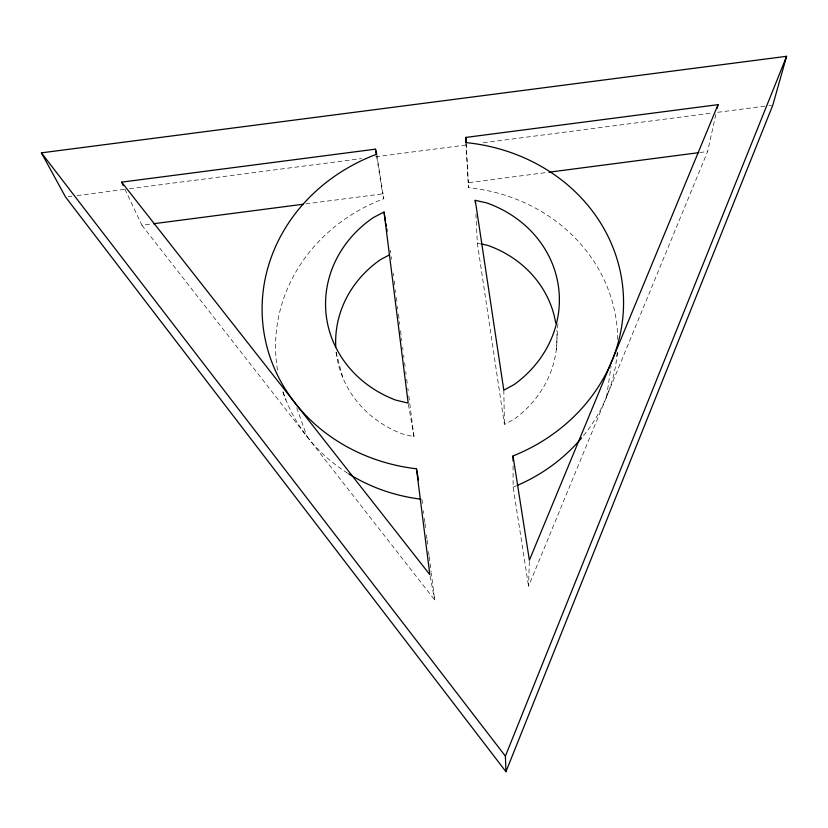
<?xml version="1.0" encoding="UTF-8"?>
<svg xmlns="http://www.w3.org/2000/svg" width="828" height="828" viewBox="0 0 828 828"><rect width="100%" height="100%" fill="white"/><g stroke="black" fill="none" stroke-linecap="round" stroke-linejoin="round"><path stroke-width="0.62" stroke-dasharray="4.14 3.1" d="M715.837 114.523L707.609 151.524L528.554 586.234L529.382 560.204M556.302 349.664L557.958 323.086M606.562 396.85L611.085 366.204M616.912 356.309L617.491 352.531M475.934 214.162L477.332 243.049L504.418 424.526L514.405 419.009A110.766 101.378 -5.7 0 0 556.675 330.631M124.924 189.126L141.898 225.247L152.145 223.912M305.801 203.895L382.629 193.876L383.83 198.71A171.22 156.782 -5.7 0 0 277.753 371.389M617.729 339.552A171.22 156.782 -5.7 0 0 468.472 187.677L468.327 182.709L547.66 172.369M699.929 152.518L707.609 151.524M68.134 196.733L71.974 196.226M77.107 195.563L124.51 189.405M129.634 188.732L361.536 158.593M375.633 156.761L467.882 144.765M483.252 142.768L712.597 112.96M717.721 112.297L767.691 105.798M768.974 105.632L771.53 105.301M477.332 243.049L479.712 243.587M409.788 403.557L414 436.76L402.201 433.893A110.766 101.378 -5.7 0 1 336.199 352.066M141.898 225.247L434.679 599.938L431.295 573.183M282.886 391.789L285.939 400.027M296.724 407.759L307.002 436.532M336.013 352.324L342.854 377.837M430.094 575.946L434.679 599.938M408.39 404.354L414 436.76M390.236 250.315L390.65 252.871M376.657 156.616L382.629 193.876M376.719 154.205L383.83 198.71M513.06 465.936L513.122 487.154L528.554 586.234M391.178 256.701L391.509 259.257M393.29 273.302L393.611 275.859M394.252 280.961L394.739 284.801M395.391 289.904L395.712 292.46M396.364 297.562L396.85 301.392M397.492 306.505L397.813 309.061M398.465 314.164L399.272 320.55M399.438 321.833L399.758 324.379M400.566 330.765L401.373 337.151M401.539 338.435L401.859 340.981M402.667 347.367L402.998 349.923M403.64 355.036L403.971 357.582M404.613 362.695L405.099 366.525M405.751 371.637L406.072 374.184M406.714 379.296L407.2 383.126M407.852 388.239L408.173 390.785M408.825 395.898L409.632 402.284M421.928 499.305L422.735 505.67M423.377 510.772L423.698 513.319M424.35 518.411L424.836 522.23M424.992 523.503L425.799 529.879M426.451 534.971L426.927 538.79M427.093 540.063L427.9 546.439M428.542 551.531L429.028 555.35M429.194 556.623L431.129 571.91M466.154 143.72L468.327 182.709M465.957 142.602L468.472 187.677M503.817 390.195L504.418 424.526M617.264 352.469A171.22 156.782 -5.7 0 1 582.457 436.905M516.651 485.694A171.22 156.782 -5.7 0 1 513.122 487.154M347.574 473.161A171.22 156.782 -5.7 0 1 282.824 391.52"/><path stroke-width="1.24" d="M717.203 108.354L718.031 104.659L465.802 137.427L465.957 142.602A180.897 164.058 -5.7 0 1 621.911 280.568A180.897 164.058 -5.7 0 1 513.029 455.949L513.039 460.937M786.6 56.304L772.814 105.135L505.949 771.696L65.567 197.064L41.4 152.849L786.6 56.304L505.39 756.15L505.949 771.696M718.031 104.659L529.382 560.204L513.029 455.949M389.719 254.745L380.601 259.547A110.766 101.378 -5.7 0 0 335.785 347.056M384.026 212.02L373.19 217.66A117.017 106.077 -5.7 0 0 326.273 315.82A117.017 106.077 -5.7 0 0 395.701 400.1L408.173 403.101L384.026 212.02L385.475 220.952M153.428 223.746L303.234 204.226M548.943 172.203L698.656 152.683M123.289 185.638L121.644 182.139L375.467 149.164L376.719 154.205A180.897 164.058 -5.7 0 0 263.273 327.712A180.897 164.058 -5.7 0 0 416.474 468.783L418.513 480.23M475.262 200.345L486.574 202.86A117.017 106.077 -5.7 0 1 514.385 384.409L503.817 390.195L475.262 200.345L475.386 202.85M480.902 243.856L488.044 245.481A110.766 101.378 -5.7 0 1 555.743 323.137M121.644 182.139L429.846 574.684L416.474 468.783M41.4 152.849L505.39 756.15M385.889 223.508L386.303 226.065M386.717 228.611L387.131 231.167M375.467 149.164L376.254 154.132M465.802 137.427L466.081 142.457M581.649 437.857A171.22 156.782 -5.7 0 1 517.821 485.187M420.665 499.149A171.22 156.782 -5.7 0 1 348.66 473.844"/></g></svg>
